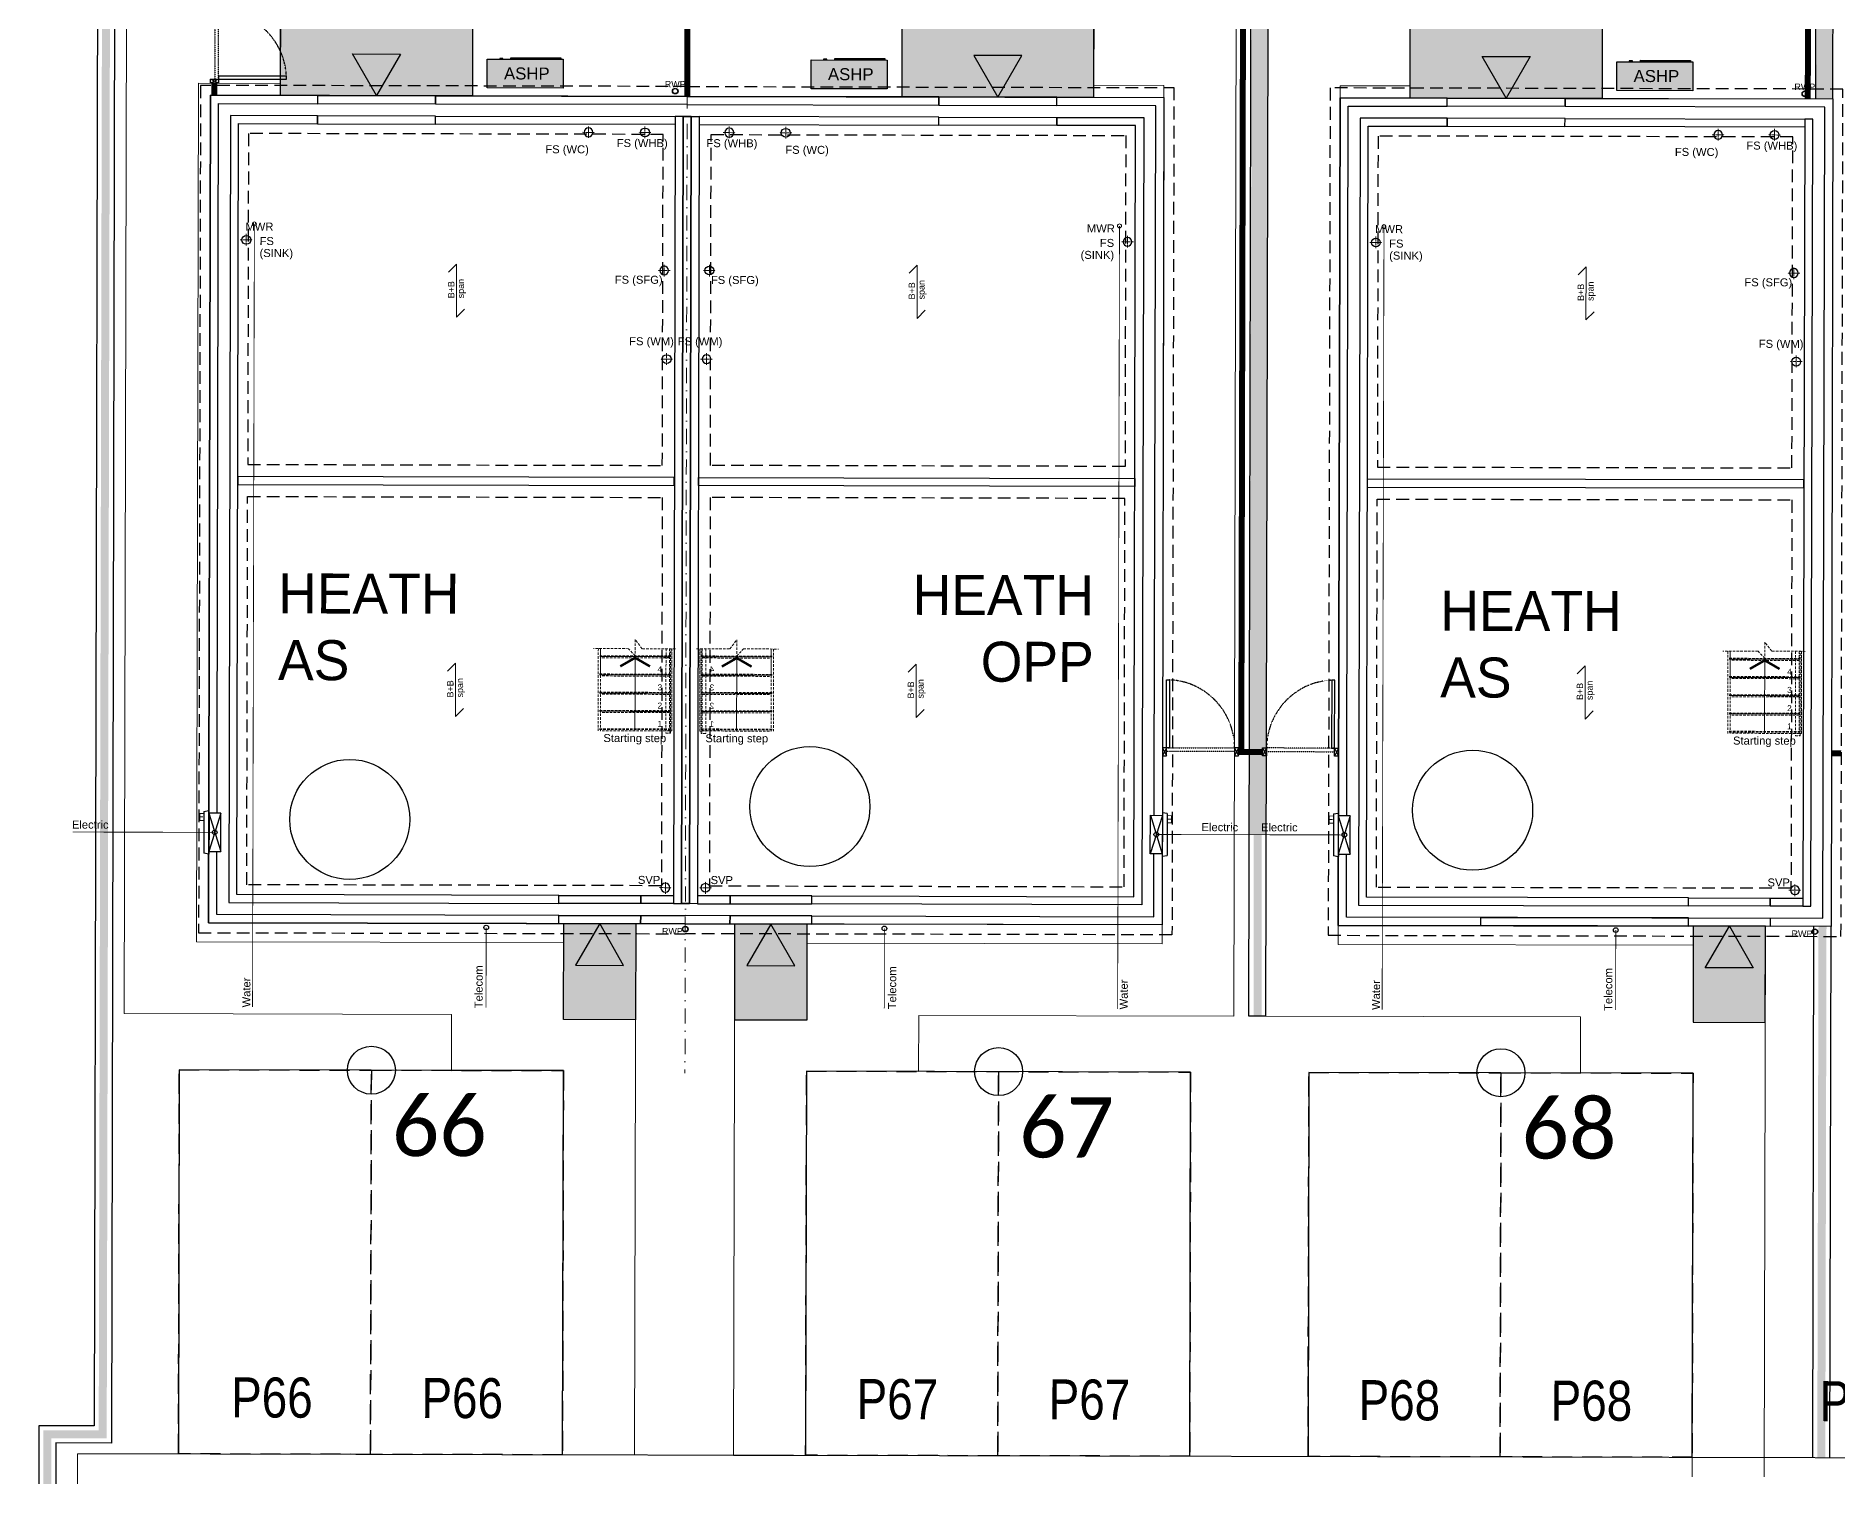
# Model space of a CAD drawing. Extents: x 287880777 to 288144713, y 62793326 to 63089570.
# Drawn here: x 288025977 to 288048494, y 62889380 to 62907385 of the extents above; entities that cross this region are included whole.
import ezdxf
from ezdxf.enums import TextEntityAlignment as Align

# ---------------------------------------------------------------- set-up
doc = ezdxf.new("R2010")
doc.units = 0
doc.set_wipeout_variables(frame=1)
for name, pattern in [('CENTER', [2, 1.25, -0.25, 0.25, -0.25]), ('DASHDOT', [25.4, 12.7, -6.35, 0, -6.35]), ('DASHED', [1.4, 0.7, -0.7]), ('DASHED2', [0.375, 0.25, -0.125]), ('HIDDEN', [9.525, 6.35, -3.175])]:
    doc.linetypes.add(name, pattern=pattern)
doc.layers.get('0').update_dxf_attribs({"color": 252})
for name, color, linetype, lineweight in [('EXP - PRIVATE CHANNEL', 3, 'DASHED2', 9), ('NAR CBF', 34, 'FENCELINE2', 0), ('NAR M4(2)', 94, 'Continuous', 30), ('NAR PATHS', 3, 'Continuous', 0), ('Wain-Text', 2, 'Continuous', 25)]:
    doc.layers.add(name, color=color, linetype=linetype, lineweight=lineweight)
for name, color, linetype in [('NAR DETAIL', 2, 'Continuous'), ('NAR EXTERNAL WALLS', 2, 'Continuous'), ('NAR PARKING', 7, 'DASHED2'), ('NAR PATIO', 3, 'Continuous'), ('NAR PRIVATE DRIVE', 6, 'Continuous'), ('NAR PRIVATE PATH HATCH', 8, 'Continuous'), ('NAR TENURE', 211, 'Continuous'), ('NAR_SUBS_PLANS', 7, 'Continuous'), ('Wain-Blown insulation', 9, 'Continuous'), ('Wain-Centre Line', 10, 'Continuous'), ('Wain-Drainage Foul', 6, 'Continuous'), ('Wain-Drainage Foul Text', 2, 'Continuous'), ('Wain-Electrics', 3, 'Continuous'), ('Wain-Foundation acessories', 9, 'Continuous'), ('Wain-Foundation Line', 9, 'Continuous'), ('Wain-Meter box', 9, 'Continuous'), ('Wain-RWP', 9, 'Continuous'), ('Wain-Services Run (Electric)', 10, 'Continuous'), ('Wain-Services Run (Telecom)', 190, 'Continuous'), ('Wain-Stair 1', 2, 'Continuous'), ('Wain-Stair numbers', 9, 'Continuous'), ('Wain-Wall (External)', 4, 'Continuous'), ('Wain-Wall (Internal)', 4, 'Continuous')]:
    doc.layers.add(name, color=color, linetype=linetype)
for name, color, linetype, true_color in [('NAR DOOR OPENINGS', 140, 'Continuous', 0x00bfff), ('NAR EV CHARGING POINT', 3, 'Continuous', 0x00ff00), ('NAR HOUSE TYPE NAMES', 1, 'Continuous', 0xff0000), ('Wain-Services Run (Water', 145, 'Continuous', 0x3481b8)]:
    doc.layers.add(name, color=color, linetype=linetype, true_color=true_color)
for name, color, linetype, lineweight, true_color in [('NAR Retaining Wall', 222, 'Continuous', 13, 0xcc0099), ('Wain-Mains Water Riser', 152, 'Continuous', 25, 0x2776bb), ('Wain-Mains Water Riser Text', 152, 'Continuous', 25, 0x2776bb)]:
    doc.layers.add(name, color=color, linetype=linetype, lineweight=lineweight, true_color=true_color)
doc.layers.add('Wain-Defpoints', color=40, linetype='Continuous', plot=False)
doc.styles.add('DD Arial Narrow', font='ARIALN.TTF', dxfattribs={"height": 100})
doc.styles.get("Standard").update_dxf_attribs({"font": 'arial.ttf'})
doc.styles.add('XREF - ARCHITECT LAYOUT$0$DD Arial Narrow', font='ARIALN.TTF', dxfattribs={"height": 100})
doc.linetypes.add('FENCELINE2', pattern='A,0.25,-0.1,[132,ltypeshp.shx,S=0.1,R=0,X=-0.1,Y=0],-0.1,1', length=1.45)

# ---------------------------------------------------------------- blocks, each defined once
blk = doc.blocks.new('Drainage Pipe')
at = {"linetype": 'CENTER', "lineweight": 13, "ltscale": 20}
for p, q in [((-41681, 78687), (-41831, 78687)), ((-41756, 78762), (-41756, 78612))]:
    blk.add_line(p, q, dxfattribs=at)
blk.add_circle((-41756, 78687), 55)
blk = doc.blocks.new('RWP')
for radius in [35, 31.5]:
    blk.add_circle((35, 35), radius)
blk = doc.blocks.new('Wall mounted meter - Electric (Plan)')
blk.add_wipeout([(-7157, 85115), (-7157, 84635), (-7007, 84635), (-7007, 85115)])
for p, q in [((-7217, 85137), (-7157, 85147)), ((-7217, 85137), (-7217, 84613)), ((-7157, 85147), (-7157, 84603)), ((-7007, 85115), (-7157, 85115)), ((-7007, 84635), (-7007, 85115)), ((-7157, 84603), (-7217, 84613)), ((-7157, 84635), (-7007, 84635))]:
    blk.add_line(p, q)
at = {"color": 9}
for p, q in [((-7157, 85115), (-7007, 84635)), ((-7007, 85115), (-7157, 84635))]:
    blk.add_line(p, q, dxfattribs=at)
at = {"lineweight": 0, "insert": (-7368, 85117), "char_height": 100, "width": 133.81, "attachment_point": 1, "line_spacing_factor": 0.9}
blk.add_mtext('\\A1;\\pi78.42052,t378.42052;{\\fCalibri|b0|i0|c0|p34;E}', dxfattribs=at)
blk = doc.blocks.new('ASHP')
at = {"transparency": 33554457}
h = blk.add_hatch(color=256, dxfattribs=at)
h.dxf.hatch_style = 1
h.paths.add_polyline_path([(548853, -2506), (548853, -2866), (547903, -2866), (547903, -2506)])
at = {"flags": 128}
blk.add_lwpolyline([(548853, -2506), (548853, -2866), (547903, -2866), (547903, -2506)], close=True, dxfattribs=at)
for points in [[(548098, -2496), (548058, -2496), (548058, -2506), (548098, -2506)], [(548199, -2488), (548821, -2488), (548821, -2506), (548199, -2506)]]:
    blk.add_lwpolyline(points, close=True)
at = {"layer": 'Wain-Electrics', "lineweight": 0, "insert": (548112, -2609), "char_height": 150, "width": 2397.38, "attachment_point": 1, "line_spacing_factor": 0.9}
blk.add_mtext('\\A1;ASHP ', dxfattribs=at)
at = {"layer": 'Wain-Text', "lineweight": 0, "insert": (548112, -2609), "char_height": 150, "width": 2397.38, "attachment_point": 1, "line_spacing_factor": 0.9}
blk.add_mtext('\\A1;ASHP ', dxfattribs=at)
blk = doc.blocks.new('Span symbol - Beam & block')
at = {"linetype": 'Continuous', "lineweight": 13}
for p, q in [((-5442, 71890), (-5342, 71790)), ((-5342, 71790), (-6007, 71790)), ((-6007, 71790), (-5906, 71689))]:
    blk.add_line(p, q, dxfattribs=at)
at = {"insert": (-5770, 71896), "char_height": 80, "attachment_point": 1, "line_spacing_factor": 0.9}
blk.add_mtext('B+B\\Pspan', dxfattribs=at)
blk = doc.blocks.new('Stairs (foundation plan)')
at = {"layer": 'Wain-Stair 1', "linetype": 'HIDDEN', "lineweight": 5, "ltscale": 5}
for p, q in [((-460, 1026), (-460, -1)), ((-460, 1026), (-460, -1)), ((-443, 937), (443, 937)), ((-443, 927), (443, 927)), ((-431, 1026), (-431, -1)), ((-431, 912), (-431, 1026)), ((-431, 912), (-431, 1026)), ((-431, 684), (-431, 927)), ((-431, 927), (431, 927)), ((-431, 684), (-431, 927)), ((431, 912), (-431, 912)), ((0, 0), (0, 937)), ((386, 1026), (386, -30)), ((431, 1026), (431, -30)), ((444, -30), (444, 1026)), ((460, -1), (460, 1026)), ((460, 1026), (460, -1)), ((460, 1026), (460, -1)), ((460, 1026), (460, -1)), ((-443, 709), (443, 709)), ((-443, 699), (443, 699)), ((-431, 699), (431, 699)), ((431, 684), (-431, 684)), ((-443, 481), (443, 481)), ((-443, 471), (443, 471)), ((-431, 471), (431, 471)), ((431, 456), (-431, 456)), ((-443, 253), (443, 253)), ((-443, 243), (443, 243)), ((-431, 243), (431, 243)), ((431, 228), (-431, 228)), ((-443, 25), (443, 25)), ((-443, 15), (443, 15)), ((431, 0), (-431, 0)), ((386, -30), (444, -30)), ((431, -1), (460, -1))]:
    blk.add_line(p, q, dxfattribs=at)
for points in [[(504, 1026), (87, 1026), (0, 1140), (0, 937), (-83, 1026), (-522, 1026)], [(0, 912), (0, 0)]]:
    blk.add_lwpolyline(points, dxfattribs=at)
at = {"layer": 'Wain-Stair 1', "linetype": 'HIDDEN', "lineweight": 5, "ltscale": 5, "const_width": 30}
blk.add_lwpolyline([(186, 805), (186, 805), (0, 912), (-186, 805), (-186, 805)], dxfattribs=at)
at = {"layer": 'Wain-Stair 1', "linetype": 'HIDDEN', "lineweight": 5, "ltscale": 5}
for s, p in [('4', (310, 733)), ('3', (310, 506)), ('2', (310, 278)), ('1', (310, 50))]:
    blk.add_text(s, height=75, dxfattribs=at).set_placement(p, align=Align.CENTER)
blk = doc.blocks.new('A$Cee92f38c')
at = {"layer": 'NAR M4(2)', "ltscale": 10, "transparency": 33554585}
h = blk.add_hatch(color=256, dxfattribs=at)
h.dxf.hatch_style = 1
h.paths.add_polyline_path([(0, 1.2), (0.9, 1.2), (0.9, 0), (0, 0)])
at = {"layer": 'NAR M4(2)', "ltscale": 0.25}
blk.add_lwpolyline([(0, 1.2), (0, 0), (0.9, 0), (0.9, 1.2)], close=True, dxfattribs=at)
blk = doc.blocks.new('A$C3d9247a0')
at = {"layer": 'NAR DOOR OPENINGS', "transparency": 33554610}
h = blk.add_hatch(color=256, dxfattribs=at)
h.dxf.hatch_style = 1
h.paths.add_polyline_path([(450, 1200), (150, 680), (750, 680)])
at = {"layer": 'NAR DOOR OPENINGS'}
blk.add_lwpolyline([(450, 1200), (150, 680), (750, 680)], close=True, dxfattribs=at)
at = {"layer": 'NAR M4(2)', "ltscale": 10, "transparency": 33554585, "xscale": -1000, "yscale": 1000, "zscale": 1000}
blk.add_blockref('A$Cee92f38c', (900, 0), dxfattribs=at)
blk = doc.blocks.new('A$C324e72f9')
at = {"layer": 'NAR DOOR OPENINGS', "transparency": 33554610}
h = blk.add_hatch(color=256, dxfattribs=at)
h.dxf.hatch_style = 1
h.paths.add_polyline_path([(1200, 0), (900, 520), (1500, 520)])
at = {"layer": 'NAR PRIVATE PATH HATCH', "transparency": 33554597}
h = blk.add_hatch(color=256, dxfattribs=at)
h.dxf.hatch_style = 1
h.paths.add_polyline_path([(2400, 0), (0, 0), (0, 1800), (2400, 1800)])
at = {"layer": 'NAR DOOR OPENINGS'}
blk.add_lwpolyline([(1200, 0), (900, 520), (1500, 520)], close=True, dxfattribs=at)
at = {"layer": 'NAR PATIO'}
blk.add_lwpolyline([(2400, 0), (0, 0), (0, 1800), (2400, 1800)], close=True, dxfattribs=at)

msp = doc.modelspace()

# ---------------------------------------------------------------- linework, layer by layer
at = {"layer": 'EXP - PRIVATE CHANNEL', "ltscale": 2.5, "flags": 128}
msp.add_lwpolyline([(288026494, 62889671), (288063266, 62889587, 0.12469), (288068982, 62891022), (288069874, 62891502)], format="xyb", dxfattribs=at)
at = {"layer": 'EXP - PRIVATE CHANNEL', "ltscale": 2.5}
msp.add_lwpolyline([(288026494, 62889671), (288026484, 62883671)], dxfattribs=at)
at = {"layer": 'NAR CBF', "ltscale": 1200, "transparency": 33554687, "const_width": 75}
for points in [[(288034114, 62906631), (288034136, 62916384)], [(288041038, 62898440), (288041079, 62916367)], [(288048117, 62906599), (288048139, 62916350)], [(288028206, 62906795), (288028206, 62906645)], [(288041303, 62898440), (288041003, 62898440)], [(288048534, 62898421), (288048414, 62898422)]]:
    msp.add_lwpolyline(points, dxfattribs=at)
at = {"layer": 'NAR DETAIL', "linetype": 'DASHED', "ltscale": 0.005, "flags": 128}
for points in [[(288028256, 62906845), (288028256, 62907695), (288028212, 62907695), (288028212, 62906845)], [(288040103, 62898491), (288040953, 62898491), (288040953, 62898447), (288040103, 62898447)], [(288042204, 62898486), (288041354, 62898490), (288041353, 62898446), (288042203, 62898442)]]:
    msp.add_lwpolyline(points, close=True, dxfattribs=at)
at = {"layer": 'NAR DETAIL', "flags": 128}
for points in [[(288028156, 62906845), (288028256, 62906845), (288028256, 62906795), (288028156, 62906795)], [(288028256, 62906845), (288029106, 62906845), (288029106, 62906883), (288028256, 62906883)], [(288040103, 62898491), (288040103, 62899341), (288040141, 62899341), (288040141, 62898491)], [(288042204, 62898486), (288042207, 62899336), (288042169, 62899336), (288042166, 62898486)], [(288040103, 62898391), (288040103, 62898491), (288040053, 62898491), (288040053, 62898391)], [(288041003, 62898391), (288041003, 62898491), (288040953, 62898491), (288040953, 62898391)], [(288041303, 62898390), (288041304, 62898490), (288041354, 62898490), (288041353, 62898390)], [(288042203, 62898386), (288042204, 62898486), (288042254, 62898486), (288042253, 62898386)]]:
    msp.add_lwpolyline(points, close=True, dxfattribs=at)
for points in [[(288028256, 62906795), (288028156, 62906845)], [(288028256, 62906845), (288028156, 62906795)], [(288040053, 62898491), (288040103, 62898391)], [(288040103, 62898491), (288040053, 62898391)], [(288040953, 62898491), (288041003, 62898391)], [(288041003, 62898491), (288040953, 62898391)], [(288041354, 62898490), (288041303, 62898390)], [(288041304, 62898490), (288041353, 62898390)], [(288042254, 62898486), (288042203, 62898386)], [(288042204, 62898486), (288042253, 62898386)]]:
    msp.add_lwpolyline(points, dxfattribs=at)
at = {"layer": 'NAR DETAIL', "linetype": 'DASHED', "ltscale": 0.2}
for centre, start, end in [((288028256, 62906845), 2.4199, 90), ((288040103, 62898491), 0, 87.5801), ((288042204, 62898486), 92.1594, 179.7395)]:
    msp.add_arc(centre, 850, start, end, dxfattribs=at)
at = {"layer": 'NAR EV CHARGING POINT'}
for centre in [(288030167, 62894463, 0), (288038005, 62894445), (288044283, 62894431)]:
    msp.add_circle(centre, 300, dxfattribs=at)
at = {"layer": 'NAR EXTERNAL WALLS'}
for points in [[(288041131, 62895138), (288041179, 62916367)], [(288041346, 62895136), (288041394, 62916367)], [(288048217, 62906601), (288048239, 62916350)], [(288048432, 62906599), (288048454, 62916349)], [(288048179, 62889618), (288048194, 62896259)], [(288048394, 62889617), (288048409, 62896259)], [(288041346, 62895137), (288041131, 62895138)]]:
    msp.add_lwpolyline(points, dxfattribs=at)
at = {"layer": 'NAR PARKING', "ltscale": 1000, "elevation": 0}
for points in [[(288027756, 62889669), (288027767, 62894469), (288030167, 62894463), (288030156, 62889663)], [(288030156, 62889663), (288030167, 62894463), (288032567, 62894458), (288032556, 62889658)]]:
    msp.add_lwpolyline(points, close=True, dxfattribs=at)
at = {"layer": 'NAR PARKING', "ltscale": 1000}
for points in [[(288035594, 62889651), (288035605, 62894451), (288038005, 62894445), (288037994, 62889645)], [(288037994, 62889645), (288038005, 62894445), (288040405, 62894440), (288040394, 62889640)], [(288041872, 62889636), (288041883, 62894436), (288044283, 62894431), (288044272, 62889631)], [(288044272, 62889631), (288044283, 62894431), (288046683, 62894426), (288046672, 62889626)]]:
    msp.add_lwpolyline(points, close=True, dxfattribs=at)
at = {"layer": 'NAR PRIVATE DRIVE', "elevation": 0}
msp.add_lwpolyline([(288032556, 62889658), (288032567, 62894458), (288027767, 62894469), (288027756, 62889669)], dxfattribs=at)
at = {"layer": 'NAR PRIVATE DRIVE'}
for points in [[(288040394, 62889640), (288040405, 62894440), (288035605, 62894451), (288035594, 62889651)], [(288046672, 62889626), (288046683, 62894426), (288041883, 62894436), (288041872, 62889636)]]:
    msp.add_lwpolyline(points, dxfattribs=at)
at = {"layer": 'NAR Retaining Wall', "linetype": 'DASHED', "ltscale": 250}
for points, const_width in [([(288041243, 62897405), (288041286, 62916367)], 200), ([(288048325, 62906599), (288048347, 62916350)], 200), ([(288027681, 62907942), (288027681, 62907942), (288026851, 62907942), (288026810, 62889911), (288026118, 62889912), (288026084, 62875051)], 100), ([(288041243, 62897405), (288041242, 62895136)], 100), ([(288048286, 62889618), (288048301, 62896259)], 100)]:
    msp.add_lwpolyline(points, dxfattribs=dict(at, const_width=const_width))
at = {"layer": 'NAR TENURE'}
for centre in [(288035647, 62897757), (288043929, 62897711), (288029897, 62897596)]:
    msp.add_circle(centre, 750, dxfattribs=at)
at = {"layer": 'Wain-Blown insulation'}
for points in [[(288034041, 62896544), (288034141, 62896544), (288034163, 62906379), (288034063, 62906379)], [(288034141, 62896544), (288034041, 62896544), (288034063, 62906379), (288034163, 62906379)]]:
    msp.add_lwpolyline(points, close=True, dxfattribs=at)
at = {"layer": 'Wain-Centre Line', "linetype": 'DASHDOT', "lineweight": 15, "ltscale": 15}
msp.add_lwpolyline([(288034117, 62908193), (288034086, 62894424)], dxfattribs=at)
at = {"layer": 'Wain-Foundation Line', "linetype": 'HIDDEN', "ltscale": 25}
for points in [[(288028622, 62902032), (288033803, 62902020), (288033813, 62906156), (288028631, 62906167)], [(288039585, 62902007), (288034403, 62902019), (288034413, 62906154), (288039594, 62906143)], [(288028621, 62901632), (288033802, 62901620), (288033791, 62896768), (288028610, 62896780)], [(288039584, 62901607), (288034402, 62901619), (288034391, 62896767), (288039573, 62896755)]]:
    msp.add_lwpolyline(points, close=True, dxfattribs=at)
at = {"layer": 'Wain-Foundation Line', "linetype": 'HIDDEN', "ltscale": 25, "elevation": 0}
for points in [[(288042738, 62902000), (288047919, 62901988), (288047929, 62906124), (288042747, 62906135)], [(288042737, 62901600), (288047918, 62901588), (288047907, 62896736), (288042726, 62896748)]]:
    msp.add_lwpolyline(points, close=True, dxfattribs=at)
at = {"layer": 'Wain-Mains Water Riser', "lineweight": 0}
for centre in [(288028705, 62905037, 0), (288039516, 62905013, 0), (288042821, 62905005, 0)]:
    msp.add_circle(centre, 25, dxfattribs=at)
at = {"layer": 'Wain-Services Run (Telecom)', "const_width": 10, "elevation": 0}
for points in [[(288031602, 62896246), (288031600, 62895246)], [(288036578, 62896234), (288036576, 62895235)]]:
    msp.add_lwpolyline(points, dxfattribs=at)
at = {"layer": 'Wain-Services Run (Telecom)', "const_width": 10}
msp.add_lwpolyline([(288045718, 62896214), (288045716, 62895214)], dxfattribs=at)
at = {"layer": 'Wain-Services Run (Telecom)'}
for centre in [(288031602, 62896246, 0), (288036578, 62896234, 0), (288045718, 62896214)]:
    msp.add_circle(centre, 29, dxfattribs=at)
at = {"layer": 'Wain-Services Run (Water', "const_width": 10, "elevation": 0}
for points in [[(288028705, 62905037), (288028682, 62895253)], [(288039516, 62905013), (288039493, 62895228)], [(288042821, 62905005), (288042798, 62895221)]]:
    msp.add_lwpolyline(points, dxfattribs=at)
at = {"layer": 'Wain-Wall (External)'}
msp.add_line((288045084, 62906504, 0), (288045084, 62906606, 0), dxfattribs=at)
at = {"layer": 'Wain-Wall (External)', "elevation": 0}
for points in [[(288029496, 62906642), (288028156, 62906645), (288028132, 62896305), (288032510, 62896295), (288032510, 62896397), (288028235, 62896407), (288028258, 62906542), (288029496, 62906539)], [(288029496, 62906642), (288030968, 62906638), (288030968, 62906536), (288029496, 62906539)], [(288038732, 62906621), (288040072, 62906618), (288040048, 62896278), (288035671, 62896288), (288035671, 62896390), (288039946, 62896380), (288039969, 62906515), (288038732, 62906518)], [(288038732, 62906621), (288037259, 62906624), (288037259, 62906522), (288038732, 62906518)], [(288032510, 62896547), (288032511, 62896647), (288028486, 62896657), (288028508, 62906292), (288029495, 62906289), (288029495, 62906389), (288028408, 62906392), (288028385, 62896557)], [(288030968, 62906386), (288029495, 62906389), (288029495, 62906289), (288030967, 62906286)], [(288035671, 62896540), (288035672, 62896640), (288039697, 62896631), (288039718, 62906266), (288038731, 62906268), (288038731, 62906368), (288039819, 62906366), (288039796, 62896531)], [(288037259, 62906372), (288038731, 62906368), (288038731, 62906268), (288037258, 62906272)], [(288048057, 62896512), (288048157, 62896512), (288048179, 62906347), (288048079, 62906347)], [(288033533, 62896545), (288032510, 62896547), (288032511, 62896647), (288033533, 62896645)], [(288034649, 62896543), (288035671, 62896540), (288035672, 62896640), (288034649, 62896643)], [(288032510, 62896397), (288033533, 62896395), (288033532, 62896293), (288032510, 62896295)], [(288035671, 62896390), (288034649, 62896393), (288034648, 62896290), (288035671, 62896288)]]:
    msp.add_lwpolyline(points, close=True, dxfattribs=at)
at = {"layer": 'Wain-Wall (External)'}
for points in [[(288030968, 62906536), (288030968, 62906638), (288034114, 62906631)], [(288034114, 62906529), (288030968, 62906536)], [(288037259, 62906522), (288037259, 62906624), (288034114, 62906631)], [(288034114, 62906529), (288037259, 62906522)], [(288030967, 62906286), (288030968, 62906386), (288033963, 62906379), (288033963, 62906279), (288030967, 62906286)], [(288037258, 62906272), (288037259, 62906372), (288034263, 62906378), (288034263, 62906278), (288037258, 62906272)], [(288047649, 62896613), (288048057, 62896612), (288048057, 62896512), (288047649, 62896513), (288047649, 62896613)]]:
    msp.add_lwpolyline(points, dxfattribs=at)
for points in [[(288043612, 62906610), (288042272, 62906613), (288042248, 62896273), (288046626, 62896263), (288046626, 62896365), (288042351, 62896375), (288042374, 62906510), (288043612, 62906507)], [(288043612, 62906610), (288045084, 62906606), (288045084, 62906504), (288043612, 62906507)], [(288045084, 62906606), (288048432, 62906599), (288048409, 62896259), (288044031, 62896269), (288044031, 62896371), (288048306, 62896361), (288048330, 62906496), (288045084, 62906504)], [(288033941, 62896544), (288034041, 62896544), (288034063, 62906379), (288033963, 62906379)], [(288034241, 62896543), (288034141, 62896544), (288034163, 62906379), (288034263, 62906378)], [(288046626, 62896515), (288046627, 62896615), (288042602, 62896624), (288042623, 62906259), (288043611, 62906257), (288043611, 62906357), (288042524, 62906360), (288042501, 62896525)], [(288045084, 62906354), (288043611, 62906357), (288043611, 62906257), (288045083, 62906254)], [(288047649, 62896513), (288046626, 62896515), (288046627, 62896615), (288047649, 62896613)], [(288046626, 62896365), (288047648, 62896363), (288047648, 62896260), (288046626, 62896263)]]:
    msp.add_lwpolyline(points, close=True, dxfattribs=at)
at = {"layer": 'Wain-Wall (External)', "elevation": 0}
for points in [[(288045083, 62906254), (288045084, 62906354), (288048079, 62906347), (288048079, 62906247), (288045083, 62906254)], [(288033533, 62896645), (288033941, 62896644), (288033941, 62896544), (288033533, 62896545), (288033533, 62896645)], [(288034649, 62896643), (288034241, 62896643), (288034241, 62896543), (288034649, 62896543), (288034649, 62896643)], [(288034090, 62896291), (288033532, 62896293), (288033533, 62896395)], [(288033533, 62896395), (288034091, 62896394)], [(288034090, 62896291), (288034648, 62896290), (288034649, 62896393)], [(288034649, 62896393), (288034091, 62896394)]]:
    msp.add_lwpolyline(points, dxfattribs=at)
at = {"layer": 'Wain-Wall (Internal)'}
for points in [[(288033953, 62901870), (288028497, 62901882), (288028497, 62901782), (288033953, 62901770)], [(288034253, 62901869), (288039708, 62901857), (288039708, 62901757), (288034253, 62901769)]]:
    msp.add_lwpolyline(points, close=True, dxfattribs=at)
at = {"layer": 'Wain-Wall (Internal)', "elevation": 0}
msp.add_lwpolyline([(288048069, 62901838), (288042613, 62901850), (288042613, 62901750), (288048069, 62901738)], close=True, dxfattribs=at)

# ---------------------------------------------------------------- block references
at = {"layer": 'NAR DETAIL'}
for p, rotation in [((287483720, 62910848), 359.8697558379226), ((287487768, 62910839), 359.8697558379226), ((287497836, 62910816, 0), 359.8697558379257)]:
    msp.add_blockref('ASHP', p, dxfattribs=dict(at, rotation=rotation))
at = {"layer": 'NAR M4(2)', "rotation": 359.8697558379226}
for p in [(288032568, 62895095, 0), (288034707, 62895090, 0)]:
    msp.add_blockref('A$C3d9247a0', p, dxfattribs=at)
at = {"layer": 'NAR M4(2)', "xscale": -1, "rotation": 359.8697558379257}
msp.add_blockref('A$C3d9247a0', (288047584, 62895061), dxfattribs=at)
at = {"layer": 'NAR PATIO'}
for p, rotation in [((288029032, 62906643, 0), 359.8697558379226), ((288043148, 62906611), 359.8697558379257)]:
    msp.add_blockref('A$C324e72f9', p, dxfattribs=dict(at, rotation=rotation))
at = {"layer": 'NAR PATIO', "xscale": -1, "rotation": 359.8697558379226}
msp.add_blockref('A$C324e72f9', (288039196, 62906620, 0), dxfattribs=at)
at = {"layer": 'NAR_SUBS_PLANS'}
for p, rotation in [((288033461, 62898704, 0), 359.8697558379226), ((288047577, 62898672, 0), 359.8697558379257)]:
    msp.add_blockref('Stairs (foundation plan)', p, dxfattribs=dict(at, rotation=rotation))
at = {"layer": 'NAR_SUBS_PLANS', "xscale": -1, "rotation": 359.8697558379226}
msp.add_blockref('Stairs (foundation plan)', (288034731, 62898701, 0), dxfattribs=at)
at = {"layer": 'Wain-Drainage Foul', "lineweight": 0, "xscale": -1}
for p, rotation in [((287990946, 62827590), 359.8697558379226), ((287992705, 62827586), 359.8697558379226), ((288005062, 62827558, 0), 359.8697558379257), ((287961024, 62946748, 0), 269.8697558379226), ((288075761, 62983048), 179.8697558379227), ((288089877, 62983016, 0), 179.8697558379258), ((287992421, 62824756), 359.8697558379226), ((288112433, 62854809), 89.8697558379226), ((288126549, 62854777, 0), 89.86975583792562)]:
    msp.add_blockref('Drainage Pipe', p, dxfattribs=dict(at, rotation=rotation))
at = {"layer": 'Wain-Drainage Foul', "lineweight": 0}
for p, rotation in [((288075163, 62827399), 359.8697558379226), ((288076922, 62827395), 359.8697558379226), ((288089279, 62827367, 0), 359.8697558379257), ((288107386, 62946415, 0), 89.86975583792263), ((288121502, 62946383, 0), 89.8697558379257), ((287992814, 62983237), 179.8697558379226), ((288075434, 62824567), 359.8697558379226), ((288089550, 62824535, 0), 359.8697558379257), ((287955560, 62855166), 269.8697558379226)]:
    msp.add_blockref('Drainage Pipe', p, dxfattribs=dict(at, rotation=rotation))
at = {"layer": 'Wain-Foundation acessories'}
for p, rotation in [((288103033, 62909715), 89.86975583792263), ((288108789, 62909701), 89.86975583792267), ((288117149, 62909682, 0), 89.8697558379257), ((288103022, 62904727), 89.86975583792263), ((288108777, 62904714), 89.86975583792267), ((288117138, 62904695, 0), 89.8697558379257)]:
    msp.add_blockref('Span symbol - Beam & block', p, dxfattribs=dict(at, rotation=rotation))
at = {"layer": 'Wain-RWP'}
for p, rotation in [((288033999, 62906732), 179.8697558379226), ((288048115, 62906699, 0), 179.8697558379257), ((288034055, 62896191), 359.8697558379226), ((288048171, 62896159, 0), 359.8697558379257)]:
    msp.add_blockref('RWP', p, dxfattribs=dict(at, rotation=rotation))

# ---------------------------------------------------------------- texts
at = {"layer": 'NAR EV CHARGING POINT', "char_height": 750, "attachment_point": 1}
for s, insert in [('{\\fCalibri|b0|i0|c0|p34;66}', (288030424, 62894140, -101)), ('{\\fCalibri|b0|i0|c0|p34;67}', (288038263, 62894122, -101)), ('{\\fCalibri|b0|i0|c0|p34;68}', (288044541, 62894108, -101))]:
    msp.add_mtext_dynamic_manual_height_columns(s, width=3437.75, gutter_width=50000, heights=[0], dxfattribs=dict(at, insert=insert))
at = {"layer": 'NAR HOUSE TYPE NAMES', "char_height": 500, "rotation": 359.8698, "style": 'DD Arial Narrow'}
for s, insert, attachment_point in [('{\\fGill Sans MT|b0|i0|c0|p34;HEATH AS}', (288029003, 62900671, 0), 1), ('{\\fGill Sans MT|b0|i0|c0|p34;HEATH OPP}', (288039197, 62900648, 0), 3), ('{\\fGill Sans MT|b0|i0|c0|p34;HEATH\\PAS}', (288043526, 62900454, 0), 1)]:
    msp.add_mtext_dynamic_manual_height_columns(s, width=2588.93, gutter_width=12.5, heights=[0], dxfattribs=dict(at, insert=insert, attachment_point=attachment_point))
at = {"layer": 'NAR PARKING', "char_height": 500, "attachment_point": 3, "rotation": 359.7932, "style": 'XREF - ARCHITECT LAYOUT$0$DD Arial Narrow'}
for s, insert in [('P66', (288029435, 62890621)), ('P66', (288031813, 62890614)), ('P67', (288037251, 62890601)), ('P67', (288039651, 62890596)), ('P68', (288043524, 62890587, 0)), ('P68', (288045924, 62890582, 0)), ('P69', (288049285, 62890574, 0))]:
    msp.add_mtext_dynamic_manual_height_columns(s, width=1066.24, gutter_width=500, heights=[0], dxfattribs=dict(at, insert=insert))
at = {"layer": 'Wain-Drainage Foul Text', "lineweight": 0, "char_height": 100, "width": 535.28, "rotation": 359.8698, "line_spacing_factor": 0.9}
for insert, attachment_point in [((288028770, 62904734), 4), ((288039449, 62904710), 6), ((288042886, 62904702, 0), 4)]:
    msp.add_mtext('\\A1;FS \\P(SINK) ', dxfattribs=dict(at, insert=insert, attachment_point=attachment_point))
at = {"layer": 'Wain-Drainage Foul Text', "lineweight": 0, "char_height": 100, "rotation": 359.8698, "line_spacing_factor": 0.9}
for s, insert, attachment_point in [('\\A1;\\pi-271.04366;FS (WM)', (288033660, 62903556), 4), ('\\A1;FS (WM)', (288034554, 62903554), 6), ('\\A1;\\pi-271.04366;FS (WM)', (288047776, 62903524, 0), 4), ('\\A1;{\\fArial|b0|i0|c0|p34;SVP}', (288033498, 62896891, 0), 1), ('\\A1;{\\fArial|b0|i0|c0|p34;SVP}', (288034686, 62896888, 0), 3), ('\\A1;{\\fArial|b0|i0|c0|p34;SVP}', (288047614, 62896859, 0), 1)]:
    msp.add_mtext(s, dxfattribs=dict(at, insert=insert, attachment_point=attachment_point))
at = {"layer": 'Wain-Mains Water Riser Text', "lineweight": 0, "char_height": 100, "rotation": 359.8698, "line_spacing_factor": 0.9}
for s, insert, attachment_point in [('MWR', (288028943, 62904954, 0), 9), ('\\pi-168.48568;MWR', (288039277, 62904931, 0), 7), ('MWR', (288043059, 62904922, 0), 9)]:
    msp.add_mtext(s, dxfattribs=dict(at, insert=insert, attachment_point=attachment_point))
at = {"layer": 'Wain-RWP', "char_height": 80, "rotation": 359.8698, "line_spacing_factor": 0.9}
for insert, attachment_point in [((288033964, 62906784), 5), ((288048080, 62906751, 0), 5), ((288033798, 62896161, 0), 7), ((288047914, 62896129, 0), 7)]:
    msp.add_mtext('RWP', dxfattribs=dict(at, insert=insert, attachment_point=attachment_point))
at = {"layer": 'Wain-Services Run (Electric)'}
for p in [(288026425, 62897482, 0), (288040541, 62897450, 0), (288041284, 62897448, 0)]:
    msp.add_text('Electric ', height=100, rotation=359.8698, dxfattribs=at).set_placement(p)
at = {"layer": 'Wain-Services Run (Telecom)'}
for p in [(288031557, 62895237, 0), (288036725, 62895225, 0), (288045673, 62895204, 0)]:
    msp.add_text('Telecom', height=100, rotation=89.8698, dxfattribs=at).set_placement(p)
at = {"layer": 'Wain-Services Run (Water'}
for p in [(288028655, 62895248, 0), (288039619, 62895223, 0), (288042771, 62895216, 0)]:
    msp.add_text('Water', height=100, rotation=89.8698, dxfattribs=at).set_placement(p)
at = {"layer": 'Wain-Stair numbers', "char_height": 100, "width": 1584.27, "attachment_point": 2, "rotation": 359.8698, "line_spacing_factor": 0.9}
for insert in [(288033459, 62898663), (288034733, 62898660), (288047575, 62898631, 0)]:
    msp.add_mtext('Starting step ', dxfattribs=dict(at, insert=insert))
at = {"layer": 'Wain-Text', "char_height": 100, "attachment_point": 5, "rotation": 359.8698, "line_spacing_factor": 0.9}
for s, insert in [('\\A1;FS (WC)', (288032613, 62905955)), ('\\A1;FS (WHB)', (288033552, 62906033)), ('\\A1;FS (WHB)', (288034673, 62906031)), ('\\A1;FS (WC)', (288035612, 62905948)), ('\\A1;FS (WHB)', (288047668, 62906001, 0)), ('\\A1;FS (WC)', (288046728, 62905922, 0)), ('\\A1;FS (SFG)', (288033508, 62904325)), ('\\A1;FS (SFG)', (288034709, 62904322)), ('\\A1;FS (SFG)', (288047624, 62904293, 0))]:
    msp.add_mtext(s, dxfattribs=dict(at, insert=insert))

# ---------------------------------------------------------------- next in the draw order: block references
at = {"layer": 'Wain-Meter box'}
for p, rotation in [((288035099, 62812544, 0), 359.8697558379226), ((288049214, 62812512), 359.8697558379257)]:
    msp.add_blockref('Wall mounted meter - Electric (Plan)', p, dxfattribs=dict(at, rotation=rotation))
at = {"layer": 'Wain-Meter box', "xscale": -1, "rotation": 359.8697558379226}
msp.add_blockref('Wall mounted meter - Electric (Plan)', (288032701, 62812549, 0), dxfattribs=at)

# ---------------------------------------------------------------- next in the draw order: linework, layer by layer
at = {"layer": 'Defpoints'}
for points in [[(288028156, 62906645), (288040072, 62906618), (288040048, 62896278), (288028132, 62896305)], [(288042272, 62906613), (288048432, 62906599), (288048409, 62896259), (288042248, 62896273)]]:
    msp.add_lwpolyline(points, close=True, dxfattribs=at)
at = {"layer": 'NAR EXTERNAL WALLS'}
for points in [[(288028138, 62934386), (288027655, 62924719), (288028619, 62924671), (288027787, 62908050), (288026744, 62908049), (288026703, 62890019), (288026011, 62890020), (288025977, 62875051)], [(288028353, 62934375), (288027880, 62924923), (288028844, 62924875), (288027991, 62907835), (288026959, 62907834), (288026918, 62889803), (288026225, 62889805), (288026192, 62875050)]]:
    msp.add_lwpolyline(points, dxfattribs=at)
at = {"layer": 'NAR PATHS'}
for points in [[(288028006, 62906795), (288027982, 62896068), (288032570, 62896057), (288032571, 62896295), (288033471, 62896293), (288033456, 62889655), (288032556, 62889657), (288032567, 62894458), (288031167, 62894461), (288031168, 62895160), (288027080, 62895170), (288027108, 62907697), (288029034, 62907693), (288029032, 62906793)], [(288040072, 62906768), (288039196, 62906770), (288039198, 62907665), (288040974, 62907661), (288040946, 62895138), (288037007, 62895147), (288037005, 62894448), (288035605, 62894451), (288035594, 62889650), (288034694, 62889649), (288034710, 62896290), (288035610, 62896288), (288035609, 62896050), (288040048, 62896040)]]:
    msp.add_lwpolyline(points, close=True, dxfattribs=at)
msp.add_lwpolyline([(288046671, 62889383), (288046683, 62894426), (288045277, 62894429), (288045278, 62895128), (288041346, 62895137), (288041374, 62907660), (288043150, 62907656), (288043148, 62906761), (288042272, 62906763), (288042248, 62896035), (288046686, 62896025), (288046687, 62896263), (288047587, 62896261), (288047571, 62889381)], dxfattribs=at)
at = {"layer": 'Wain-Defpoints'}
for points in [[(288034114, 62906631), (288028156, 62906645), (288028132, 62896305), (288034090, 62896291)], [(288034114, 62906631), (288040072, 62906618), (288040048, 62896278), (288034090, 62896291)]]:
    msp.add_lwpolyline(points, dxfattribs=at)
at = {"layer": 'Wain-Foundation Line', "linetype": 'HIDDEN', "ltscale": 25}
for points in [[(288034114, 62906755), (288028032, 62906769), (288028008, 62896181), (288034090, 62896168)], [(288034114, 62906755), (288040196, 62906741), (288040172, 62896154), (288034090, 62896168)]]:
    msp.add_lwpolyline(points, dxfattribs=at)
at = {"layer": 'Wain-Foundation Line', "linetype": 'HIDDEN', "ltscale": 25, "elevation": 0}
msp.add_lwpolyline([(288048532, 62896135), (288048556, 62906722), (288042148, 62906737), (288042124, 62896149)], close=True, dxfattribs=at)
at = {"layer": 'Wain-Services Run (Electric)', "const_width": 10, "elevation": 0}
for points in [[(288028210, 62897435), (288026435, 62897439)], [(288039976, 62897408), (288041751, 62897404)]]:
    msp.add_lwpolyline(points, dxfattribs=at)
at = {"layer": 'Wain-Services Run (Electric)', "const_width": 10}
msp.add_lwpolyline([(288042326, 62897403), (288040551, 62897407)], dxfattribs=at)
at = {"layer": 'Wain-Services Run (Electric)'}
for centre in [(288028210, 62897435, 0), (288039976, 62897408, 0), (288042326, 62897403)]:
    msp.add_circle(centre, 29, dxfattribs=at)

doc.saveas('drawing.dxf')
